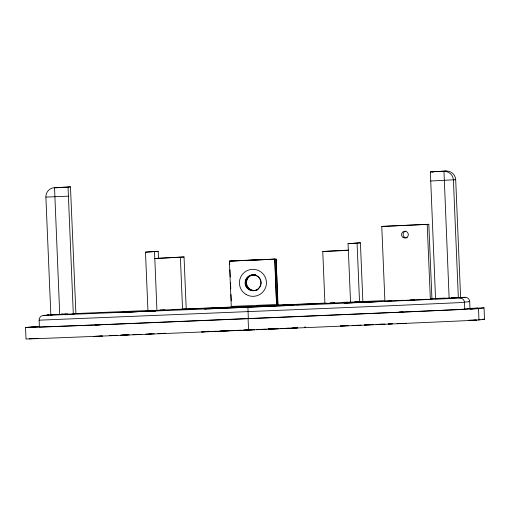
<?xml version="1.0" encoding="UTF-8"?>
<svg xmlns="http://www.w3.org/2000/svg" width="510" height="510" viewBox="0 0 510 510"><rect width="100%" height="100%" fill="white"/><g stroke="black" fill="none" stroke-linecap="round" stroke-linejoin="round"><path stroke-width="0.76" d="M70.431 186.762L68.149 187.087L68.149 189.758L73.306 313.924L50.841 314.855L45.881 197.096A9.072 9.065 0 0 1 54.564 187.654L70.463 186.909L75.901 313.554L73.306 313.924M399.802 312.19L460.511 309.449L469.99 308.461L469.704 301.614A4.533 4.533 0 0 0 464.986 297.273L459.739 298.019A213.652 0.37 -2.4 0 1 443.751 298.828L397.124 300.9A207.028 0.363 -2.4 0 1 247.924 307.262L248.319 318.648M459.351 297.489L460.606 297.457L455.698 179.698A9.072 9.065 0 0 0 446.256 171.022L430.376 171.953L435.546 298.752L464.98 297.273M99.654 324.781L39.397 327.018L39.111 320.178A4.533 4.533 0 0 1 43.446 315.454L55.112 314.415M381.767 226.427L428.814 224.298L431.944 299.064L430.344 299.287L384.903 301.193L381.767 226.427L428.814 224.298M348.33 250.41L348.043 243.678L360.411 242.824L362.865 301.512L324.927 303.437L322.753 251.481L348.559 250.066M229.373 261.12L274.903 259.188L276.605 305.439L231.31 307.339L229.373 261.12L274.903 259.188M230.788 260.922L276.088 259.023L278.026 305.235M348.043 243.678L360.411 242.824M276.088 259.023L277.791 305.273L278.9 305.095L277.332 305.159M50.841 314.855L55.227 314.428M467.982 308.48L484.022 307.849L484.5 319.209L478.986 319.993A226.72 0.395 -2.4 0 1 248.561 330.04A226.72 0.395 -2.4 0 1 26.01 338.965L25.532 327.605L31.046 326.821L39.723 326.425M187.323 309.073L236.047 307.065M205.453 308.901L204.669 309.015L293.078 305.235L292.294 305.343M222.054 307.447L222.398 307.721M276.802 304.495L231.272 306.427M325.125 303.099L277.976 305.108M322.798 303.431L276.93 305.35M324.927 303.437L326.872 303.157M384.903 301.193L391.202 300.766M435.546 298.752L436.847 298.567M25.532 327.605A226.72 0.395 -2.4 0 0 248.083 318.68A226.72 0.395 -2.4 0 0 478.514 308.633L484.022 307.849M154.804 258.513L184.04 256.957L186.22 308.907L147.951 310.845L145.49 252.163L158.189 251.296L158.482 258.43M145.49 252.163L158.189 251.296M154.766 258.519L184.04 256.957M147.951 310.845L151.617 310.36M99.616 324.781L99.271 324.8M165.469 333.285L158.642 333.597M204.07 308.633L208.329 308.461M296.661 304.757L298.452 304.68M300.913 304.578L297.043 304.744M34.565 326.789L38.913 326.61L38.53 326.63M29.255 338.748L33.258 338.57M37.925 338.385L33.915 338.563M34.661 326.782L38.39 326.636M474.421 308.722L470.252 308.901L472.26 308.818M403.008 312.075C404.111 312.012 397.437 312.318 399.566 312.216M388.645 323.952L392.311 323.78L388.116 323.926M300.696 304.591L298.784 304.674M95.663 324.94L95.16 324.966L400.764 312.165M99.131 324.8L97.984 324.851M474.262 308.378C473.019 308.416 478.839 308.199 477.966 308.219M402.709 312.088L401.51 312.139M115.547 335.338L109.65 335.618L117.536 335.319M121.297 335.089L127.755 334.809M304.846 327.203L305.643 327.165M479.993 319.521L478.119 319.598M154.179 333.789L148.958 334.012M346.207 325.673L340.865 325.903M385.133 324.111L376.055 324.5M476.448 320.025L468.473 320.35L472.496 320.191M68.149 187.087L54.544 187.808L59.721 314.491M430.389 171.915L446.256 171.022L446.339 171.647M68.365 196.172L45.906 197.096M430.612 180.999L455.698 179.698L455.118 179.718M322.753 251.481L348.368 250.41L350.542 302.36M61.442 314.147L62.596 314.096M451.28 297.821L455.443 297.649M61.506 314.16L67.6 313.905M72.885 313.682L152.637 310.322M159.942 310.016L164.806 309.819M172.265 309.506L176.53 309.328M182.924 309.06L231.508 307.052M244.896 306.491L248.835 306.325M256.708 305.994L260.648 305.834M330.301 302.883L334.566 302.704M342.554 302.373L347.355 302.169M354.909 301.856L359.403 301.665M361.093 301.595L384.215 300.626M430.931 298.669L435.527 298.477M438.587 298.35L444.937 298.101M451.732 297.815L453.377 297.744M244.424 306.542L248.338 306.376M256.957 306.013L260.878 305.847M244.692 306.657L248.848 306.459M256.447 306.166L261.152 305.968M269.025 305.681L272.977 305.515M397.475 300.505L402.957 300.275M410.008 299.982L414.706 299.784M421.764 299.491L426.462 299.293M206.193 308.55L204.319 308.626M206.48 308.531L208.15 308.461M137.113 311.661L117.759 312.502L120.679 312.4M141.703 311.534L155.811 310.909L152.892 311.017M363.604 302.175L382.302 301.423L344.25 303.016L355.967 302.558M247.924 307.262L43.446 315.467M32.946 327.21L30.861 327.305L35.375 327.114L33.277 327.203M472.744 308.792L477.832 308.225M97.155 324.889L95.937 324.94M473.465 320.133L476.238 320.025M207.022 331.302L208.603 331.232M267.954 328.746L269.541 328.682M132.906 334.592L138.223 334.369M364.714 324.883L370.674 324.634M141.251 334.343L133.257 334.675M145.822 334.146L151.623 333.814M352.117 325.507L361.074 325.131M364.408 324.998L373.588 324.609M129.355 334.834L120.513 335.197M204.019 331.749L201.603 331.933L205.575 331.768M207.194 331.621L215.928 331.251M219.893 331.086L228.627 330.722M231.801 330.588L240.529 330.225M243.703 330.091L252.437 329.721M256.402 329.556L265.136 329.192M268.311 329.058L277.045 328.695M280.219 328.561L288.947 328.198M292.122 328.064L297.681 327.828L280.181 328.644M97.384 336.262L93.355 336.421L102.402 336.039L98.774 336.186M207.162 331.704L218.274 331.239M219.861 331.168L230.176 330.741M231.763 330.671L242.084 330.238M243.672 330.174L254.783 329.709M256.371 329.645L266.692 329.211M268.279 329.141L278.594 328.714M400.866 323.531L397.105 323.697L406.132 323.321L401.944 323.506M455.825 297.63L457.406 297.579M455.054 297.674L455.87 297.642M150.469 311.113L123.095 312.305M474.421 308.371L474.976 308.352M479.782 319.515L478.265 319.579M304.291 327.197L305.12 327.159M382.991 324.13L376.335 324.398M348.636 325.648L340.336 325.979M157.941 333.559L164.819 333.291M459.242 297.508L460.606 297.457M467.785 308.531L469.99 308.461M482.148 319.285L484.5 319.209M29.35 338.748L37.829 338.385M468.983 301.633L469.704 301.614L460.224 302.608L382.921 306.07L39.111 320.178M432.671 171.59L432.76 172.214M65.726 313.962L65.822 314.97M56.929 187.954L56.846 187.329A9.072 9.065 0 0 0 54.366 187.782M478.514 308.633L478.986 319.993M464.744 309.207L464.457 302.36A4.533 4.533 0 0 0 459.739 298.025M458.35 297.783L453.415 180.03A9.072 9.065 0 0 0 443.974 171.347L449.131 298.184M427.214 224.527L430.344 299.287M357.076 243.302L359.537 301.984M283.362 305.299L283.381 305.802M274.667 259.227L276.605 305.439M248.083 318.68L248.561 330.04M229.608 261.088L229.742 264.269M229.972 269.828L230.271 276.981M230.507 282.546L230.775 288.909M231.004 294.468L231.272 300.83M222.028 307.868L222.048 308.371M180.381 257.442L182.554 309.398M154.524 251.781L156.94 310.469M46.244 315.55A4.533 4.533 0 0 1 48.692 314.708M407.292 237.724A3.398 3.398 0 0 1 403.219 235.167A3.398 3.398 0 0 1 405.775 231.094M256.887 290.152A7.937 7.937 0 0 1 246.483 283.337A7.937 7.937 0 0 1 255.504 274.769M258.085 289.546A7.937 7.937 0 0 1 246.355 284.147A7.937 7.937 0 0 1 255.268 274.801M292.708 304.923L212.364 308.289L292.708 304.923M246.12 294.499A13.521 13.515 0 0 0 266.456 282.897A13.521 13.515 0 0 0 246.234 271.09A13.521 13.515 0 0 0 246.12 294.499M403.098 237.494A3.398 3.398 0 0 0 408.331 234.798A3.398 3.398 0 0 0 403.378 231.61A3.398 3.398 0 0 0 403.098 237.494M248.912 289.463A7.937 7.937 0 0 0 261.133 283.171A7.937 7.937 0 0 0 249.575 275.738A7.937 7.937 0 0 0 248.912 289.463M249.027 289.667A7.937 7.93 0 0 0 260.961 282.859A7.937 7.93 0 0 0 249.097 275.923A7.937 7.93 0 0 0 249.027 289.667"/></g></svg>
